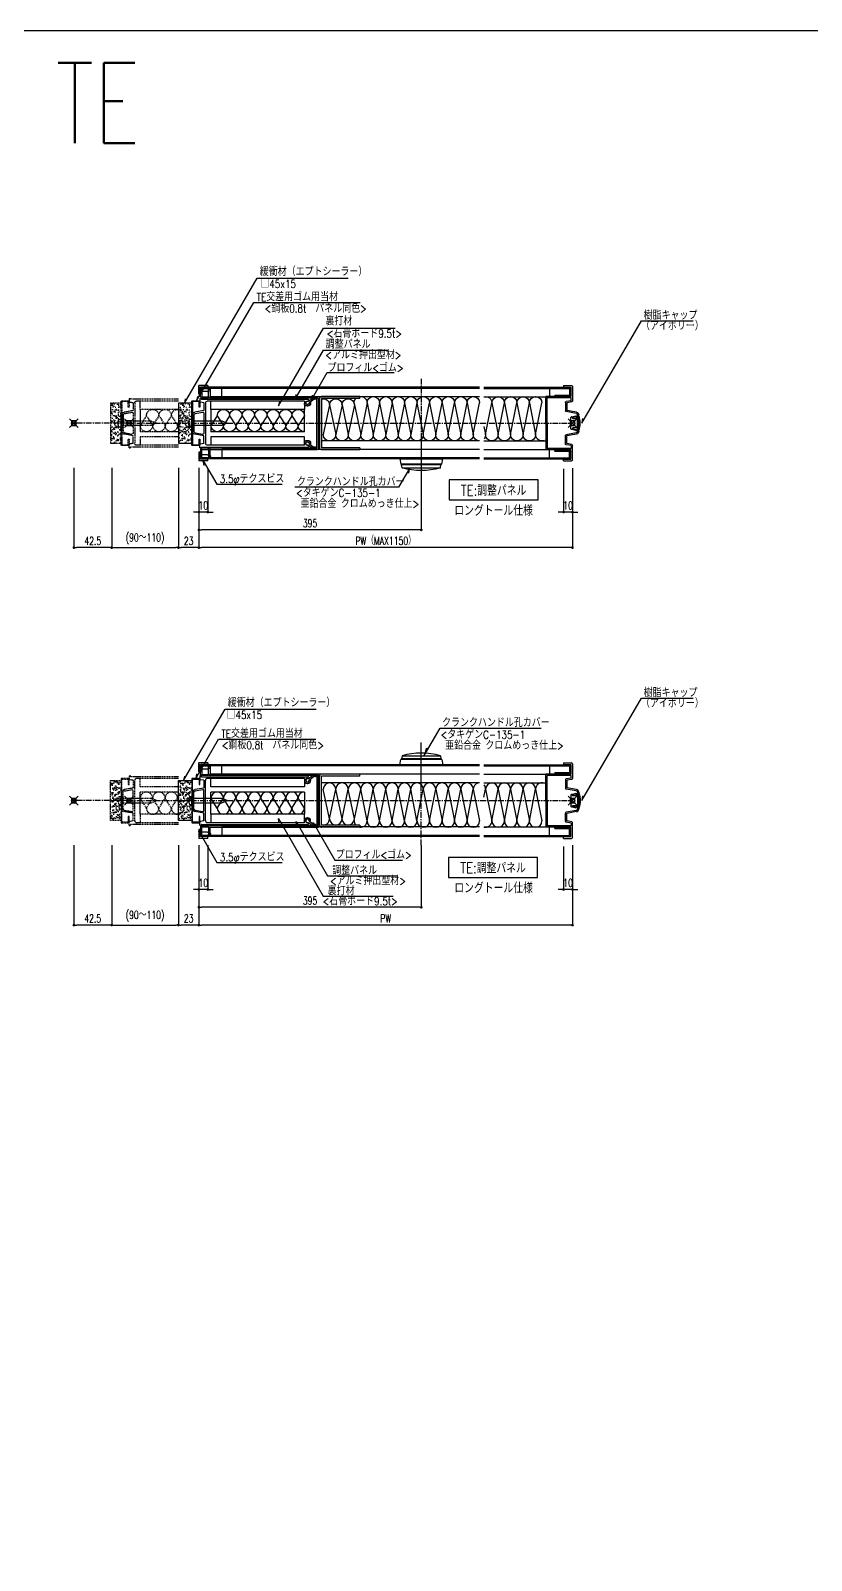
# Model space of a CAD drawing. Extents: x -275225 to 47266, y -41063 to 95295.
# Drawn here: x -219927 to -219049, y -19298 to -17577 of the extents above; entities that cross this region are included whole.
import ezdxf
from ezdxf.enums import TextEntityAlignment as Align

# ---------------------------------------------------------------- set-up
doc = ezdxf.new("R2010")
doc.units = 0
doc.header["$LTSCALE"] = 0.2
doc.header["$PDMODE"] = 99
doc.header["$PDSIZE"] = 5
doc.linetypes.add('CENTER', pattern=[50.8, 31.75, -6.35, 6.35, -6.35])
doc.linetypes.add('HIDDEN', pattern=[9.525, 6.35, -3.175])
for name, color, linetype in [('_P18_製品', 4, 'Continuous'), ('_P18_製品寸法', 9, 'Continuous'), ('_図面枠', 7, 'Continuous'), ('_基準', 1, 'CENTER'), ('_文字', 3, 'Continuous'), ('_製品寸法', 9, 'Continuous'), ('樹脂', 6, 'Continuous')]:
    doc.layers.add(name, color=color, linetype=linetype)
doc.layers.add('_ポイント', color=1, linetype='Continuous', plot=False)
doc.styles.add('OKAMURA', font='SIMPLEX.shx', dxfattribs={"width": 0.7, "bigfont": 'BIGFONT.shx'})
doc.dimstyles.new('OKAMURA-003', dxfattribs={"dimscale": 3, "dimtxt": 3, "dimasz": 1, "dimexe": 0, "dimexo": 3, "dimgap": 1, "dimtad": 1, "dimdec": 3, "dimdsep": 46, "dimtxsty": 'OKAMURA', "dimblk1": 'DOT', "dimblk2": 'DOT', "dimsah": 1, "dimcen": 0, "dimclrd": 9, "dimclre": 9, "dimclrt": 3, "dimadec": 0, "dimazin": 0, "dimtfac": 1, "dimtdec": 3, "dimtix": 1, "dimtmove": 2, "dimatfit": 3, "dimldrblk": 'NONE', "dimfxl": 0, "dimtolj": 1, "dimarcsym": 0})

# ---------------------------------------------------------------- blocks, each defined once
blk = doc.blocks.new('_DOT')
at = {"color": 0, "linetype": 'ByBlock'}
blk.add_line((-0.5, 0), (-1, 0), dxfattribs=at)
at = {"color": 0, "linetype": 'ByBlock', "const_width": 0.5}
blk.add_lwpolyline([(-0.25, 0, 1), (0.25, 0, 1)], format="xyb", close=True, dxfattribs=at)
blk = doc.blocks.new('*D1205')
at = {"layer": '_製品寸法', "color": 9, "lineweight": -2, "transparency": 16777216}
for p, q in [((-10, -51.5), (-10, -100)), ((0, -50.5), (0, -100)), ((-13, -100), (-16, -100)), ((0, -100), (-10, -100)), ((3, -100), (6, -100))]:
    blk.add_line(p, q, dxfattribs=at)
at = {"layer": 'Defpoints', "color": 0, "transparency": 16777216}
for p in [(-10, -42.5), (0, -41.5), (-10, -100)]:
    blk.add_point(p, dxfattribs=at)
at = {"layer": '_製品寸法', "color": 9, "lineweight": -2, "transparency": 16777216, "xscale": 3, "yscale": 3, "zscale": 3}
blk.add_blockref('_DOT', (-10, -100), dxfattribs=at)
at = {"layer": '_製品寸法', "color": 9, "lineweight": -2, "transparency": 16777216, "xscale": 3, "yscale": 3, "zscale": 3, "rotation": 180}
blk.add_blockref('_DOT', (0, -100), dxfattribs=at)
at = {"layer": '_製品寸法', "color": 3, "transparency": 16777216, "insert": (-5, -92.5), "char_height": 9, "attachment_point": 5, "style": 'OKAMURA'}
blk.add_mtext('\\A1;10', dxfattribs=at)
blk = doc.blocks.new('_None')
blk = doc.blocks.new('*D1206')
at = {"layer": '_製品寸法', "color": 9, "lineweight": -2, "transparency": 16777216}
for p, q in [((-420, -51.5), (-420, -140)), ((0, -51.5), (0, -140)), ((-3, -140), (-417, -140))]:
    blk.add_line(p, q, dxfattribs=at)
at = {"layer": 'Defpoints', "color": 0, "transparency": 16777216}
for p in [(-420, -42.5), (0, -42.5), (-420, -140)]:
    blk.add_point(p, dxfattribs=at)
at = {"layer": '_製品寸法', "color": 9, "lineweight": -2, "transparency": 16777216, "xscale": 3, "yscale": 3, "zscale": 3, "rotation": 180}
blk.add_blockref('_DOT', (-420, -140), dxfattribs=at)
at = {"layer": '_製品寸法', "color": 9, "lineweight": -2, "transparency": 16777216, "xscale": 3, "yscale": 3, "zscale": 3}
blk.add_blockref('_DOT', (0, -140), dxfattribs=at)
at = {"layer": '_製品寸法', "color": 3, "transparency": 16777216, "insert": (-210, -132.5), "char_height": 9, "attachment_point": 5, "style": 'OKAMURA'}
blk.add_mtext('\\A1;PW（MAX1150）', dxfattribs=at)
blk = doc.blocks.new('*D1207')
at = {"layer": '_製品寸法', "color": 9, "lineweight": -2, "transparency": 16777216}
for p, q in [((-420, -51.5), (-420, -100)), ((-410, -51.5), (-410, -100)), ((-423, -100), (-426, -100)), ((-410, -100), (-420, -100)), ((-407, -100), (-404, -100))]:
    blk.add_line(p, q, dxfattribs=at)
at = {"layer": 'Defpoints', "color": 0, "transparency": 16777216}
for p in [(-420, -42.5), (-410, -42.5), (-420, -100)]:
    blk.add_point(p, dxfattribs=at)
at = {"layer": '_製品寸法', "color": 9, "lineweight": -2, "transparency": 16777216, "xscale": 3, "yscale": 3, "zscale": 3}
blk.add_blockref('_DOT', (-420, -100), dxfattribs=at)
at = {"layer": '_製品寸法', "color": 9, "lineweight": -2, "transparency": 16777216, "xscale": 3, "yscale": 3, "zscale": 3, "rotation": 180}
blk.add_blockref('_DOT', (-410, -100), dxfattribs=at)
at = {"layer": '_製品寸法', "color": 3, "transparency": 16777216, "insert": (-415, -92.5), "char_height": 9, "attachment_point": 5, "style": 'OKAMURA'}
blk.add_mtext('\\A1;10', dxfattribs=at)
blk = doc.blocks.new('*D1208')
at = {"layer": '_製品寸法', "color": 9, "lineweight": -2, "transparency": 16777216}
for p, q in [((-420, -51.5), (-420, -120)), ((-170, -51.5), (-170, -120)), ((-173, -120), (-417, -120))]:
    blk.add_line(p, q, dxfattribs=at)
at = {"layer": 'Defpoints', "color": 0, "transparency": 16777216}
for p in [(-420, -42.5), (-170, -42.5), (-420, -120)]:
    blk.add_point(p, dxfattribs=at)
at = {"layer": '_製品寸法', "color": 9, "lineweight": -2, "transparency": 16777216, "xscale": 3, "yscale": 3, "zscale": 3, "rotation": 180}
blk.add_blockref('_DOT', (-420, -120), dxfattribs=at)
at = {"layer": '_製品寸法', "color": 9, "lineweight": -2, "transparency": 16777216, "xscale": 3, "yscale": 3, "zscale": 3}
blk.add_blockref('_DOT', (-170, -120), dxfattribs=at)
at = {"layer": '_製品寸法', "color": 3, "transparency": 16777216, "insert": (-295, -112.5), "char_height": 9, "attachment_point": 5, "style": 'OKAMURA'}
blk.add_mtext('\\A1;395', dxfattribs=at)
blk = doc.blocks.new('*D1209')
at = {"layer": '_製品寸法', "color": 9, "lineweight": -2, "transparency": 16777216}
for p, q in [((-518, -50.3), (-518, -140)), ((-443, -50.3), (-443, -140)), ((-515, -140), (-446, -140))]:
    blk.add_line(p, q, dxfattribs=at)
at = {"layer": 'Defpoints', "color": 0, "transparency": 16777216}
for p in [(-518, -41.3), (-443, -41.3), (-443, -140)]:
    blk.add_point(p, dxfattribs=at)
at = {"layer": '_製品寸法', "color": 9, "lineweight": -2, "transparency": 16777216, "xscale": 3, "yscale": 3, "zscale": 3, "rotation": 180}
blk.add_blockref('_DOT', (-518, -140), dxfattribs=at)
at = {"layer": '_製品寸法', "color": 9, "lineweight": -2, "transparency": 16777216, "xscale": 3, "yscale": 3, "zscale": 3}
blk.add_blockref('_DOT', (-443, -140), dxfattribs=at)
at = {"layer": '_製品寸法', "color": 3, "transparency": 16777216, "insert": (-480.5, -130.1), "char_height": 9, "attachment_point": 5, "style": 'OKAMURA'}
blk.add_mtext('\\A1;(90～110)', dxfattribs=at)
blk = doc.blocks.new('*D1210')
at = {"layer": '_製品寸法', "color": 9, "lineweight": -2, "transparency": 16777216}
for p, q in [((-443, -50.3), (-443, -140)), ((-420, -50.3), (-420, -140)), ((-423, -140), (-440, -140))]:
    blk.add_line(p, q, dxfattribs=at)
at = {"layer": 'Defpoints', "color": 0, "transparency": 16777216}
for p in [(-443, -41.3), (-420, -41.3), (-443, -140)]:
    blk.add_point(p, dxfattribs=at)
at = {"layer": '_製品寸法', "color": 9, "lineweight": -2, "transparency": 16777216, "xscale": 3, "yscale": 3, "zscale": 3, "rotation": 180}
blk.add_blockref('_DOT', (-443, -140), dxfattribs=at)
at = {"layer": '_製品寸法', "color": 9, "lineweight": -2, "transparency": 16777216, "xscale": 3, "yscale": 3, "zscale": 3}
blk.add_blockref('_DOT', (-420, -140), dxfattribs=at)
at = {"layer": '_製品寸法', "color": 3, "transparency": 16777216, "insert": (-431.5, -132.5), "char_height": 9, "attachment_point": 5, "style": 'OKAMURA'}
blk.add_mtext('\\A1;23', dxfattribs=at)
blk = doc.blocks.new('*D1211')
at = {"layer": '_製品寸法', "color": 9, "lineweight": -2, "transparency": 16777216}
for p, q in [((-560.5, -50.3), (-560.5, -140)), ((-518, -50.3), (-518, -140)), ((-521, -140), (-557.5, -140))]:
    blk.add_line(p, q, dxfattribs=at)
at = {"layer": 'Defpoints', "color": 0, "transparency": 16777216}
for p in [(-560.5, -41.3), (-518, -41.3), (-560.5, -140)]:
    blk.add_point(p, dxfattribs=at)
at = {"layer": '_製品寸法', "color": 9, "lineweight": -2, "transparency": 16777216, "xscale": 3, "yscale": 3, "zscale": 3, "rotation": 180}
blk.add_blockref('_DOT', (-560.5, -140), dxfattribs=at)
at = {"layer": '_製品寸法', "color": 9, "lineweight": -2, "transparency": 16777216, "xscale": 3, "yscale": 3, "zscale": 3}
blk.add_blockref('_DOT', (-518, -140), dxfattribs=at)
at = {"layer": '_製品寸法', "color": 3, "transparency": 16777216, "insert": (-539.2, -132.5), "char_height": 9, "attachment_point": 5, "style": 'OKAMURA'}
blk.add_mtext('\\A1;42.5', dxfattribs=at)
blk = doc.blocks.new('樹脂')
at = {"layer": '_P18_製品', "color": 0, "linetype": 'ByBlock'}
for p, q in [((-8.7, -6.5), (-8.7, 6.5)), ((-8.2, 7), (-7, 7)), ((-7, 7), (-3.2, 8.1)), ((-7, 6.3), (-3.2, 7.4)), ((-7, 6.3), (-7, 7)), ((-7, 5.9), (-7, 6.3)), ((-6.5, 5.4), (0, 5.4)), ((-3.2, 8.1), (-3.2, 7.6)), ((-3.2, 7.6), (-2.4, 7.6)), ((-3.2, 7.6), (-3.2, 6.9)), ((-3.2, 6.9), (-2.4, 6.9)), ((-2.4, 7.6), (-2.4, 7.1)), ((-2.4, 7.1), (-0.5, 7.1)), ((-2.4, 6.4), (-2.4, 7.1)), ((-2.4, 6.4), (-0.5, 6.4)), ((-0.5, 7.1), (-0.5, 5.4)), ((0, -8.3), (0, 8.3)), ((-7, -7), (-8.2, -7)), ((-7, -5.9), (-7, -6.3)), ((-7, -6.3), (-7, -7)), ((-3.2, -7.4), (-7, -6.3)), ((-3.2, -8.1), (-7, -7)), ((0, -5.4), (-6.5, -5.4)), ((-3.2, -7.4), (-1.6, -7.4)), ((-3.2, -8.1), (-1.6, -8.1)), ((-1.6, -7.6), (-1.6, -6.9)), ((-1.6, -6.9), (-0.8, -6.9)), ((-1.6, -7.6), (-0.8, -7.6)), ((-1.6, -8.1), (-1.6, -7.6)), ((-0.8, -7.1), (-0.8, -6.4)), ((-0.8, -6.4), (-0.5, -6.4)), ((-0.8, -7.1), (-0.5, -7.1)), ((-0.8, -7.6), (-0.8, -7.1)), ((-0.5, -7.1), (-0.5, -5.4))]:
    blk.add_line(p, q, dxfattribs=at)
for centre, radius, start, end in [((-8.2, 6.5), 0.5, 90, 180), ((-6.5, 5.9), 0.5, 180, 270), ((-21, 0), 22.6, 338.3053, 21.6947), ((-8.2, -6.5), 0.5, 180, 270), ((-6.5, -5.9), 0.5, 90, 180)]:
    blk.add_arc(centre, radius, start, end, dxfattribs=at)
blk = doc.blocks.new('A$C5D42728D')
at = {"color": 0, "linetype": 'ByBlock', "lineweight": -2}
blk.add_lwpolyline([(4.4, 1.5, 0.31293), (3.2, 2.9, 0.136041), (-3.2, 2.9, 0.312931), (-4.4, 1.5), (-4.5, 0), (4.5, 0)], format="xyb", close=True, dxfattribs=at)
blk.add_lwpolyline([(2.5, -34), (2.5, 0), (-2.5, 0), (-2.5, -34), (0, -40)], close=True, dxfattribs=at)
blk = doc.blocks.new('feaeq')
at = {"layer": '_P18_製品'}
h = blk.add_hatch(dxfattribs=at)
h.set_pattern_fill('AR-SAND', color=6, scale=0.1, angle=180, style=0)
h.set_pattern_definition([(217.5, (5478.7106, -2657.5792), (0.160003, -4.8941324), [0, -3.8608, 0, -4.318, 0, -4.1275]), (187.5, (5478.7106, -2657.579), (-4.495233, -7.168251), [0, -2.0828, 0, -3.4798, 0, -1.3335]), (147.5, (5481.835, -2657.579), (-7.9099237, -0.014372), [0, -1.27, 0, -4.572, 0, -5.969]), (137.5, (5481.835, -2657.579), (-7.6355645, -2.229293), [0, -0.635, 0, -2.9972, 0, -3.429])])
h.paths.add_polyline_path([(428, 22.5), (443, 22.5), (443, -22.5), (428, -22.5)])
at = {"layer": '_P18_製品', "linetype": 'HIDDEN'}
h = blk.add_hatch(dxfattribs=at)
h.set_pattern_fill('AR-SAND', color=6, scale=0.1, angle=180, style=0)
h.set_pattern_definition([(217.5, (5558.2106, -2657.5792), (0.160003, -4.8941324), [0, -3.8608, 0, -4.318, 0, -4.1275]), (187.5, (5558.2106, -2657.579), (-4.495233, -7.168251), [0, -2.0828, 0, -3.4798, 0, -1.3335]), (147.5, (5561.335, -2657.579), (-7.9099237, -0.014372), [0, -1.27, 0, -4.572, 0, -5.969]), (137.5, (5561.335, -2657.579), (-7.6355645, -2.229293), [0, -0.635, 0, -2.9972, 0, -3.429])])
h.paths.add_polyline_path([(507.5, 22.5), (519.2, 22.5), (519.2, -22.5), (507.5, -22.5)])
at = {"layer": '_P18_製品'}
for p, q in [((0, 41.5), (0, 24.8)), ((10, 42.5), (1, 42.5)), ((10, 40.5), (2, 40.5)), ((2, 40.5), (2, 29.9)), ((99.5, 40.3), (3.2, 40.3)), ((99.5, 39.1), (3.2, 39.1)), ((3.2, 39.1), (3.2, 31.5)), ((10, 42.5), (10, 40.5)), ((26, 39.1), (26, 30)), ((104.5, 40.3), (416.8, 40.3)), ((104.5, 39.1), (416.8, 39.1)), ((394, 29.6), (394, 39.1)), ((407.4, 38.8), (409, 38.8)), ((407.4, 38.8), (407.4, 29.9)), ((409, 29.9), (409, 38.8)), ((410, 42.5), (420, 42.5)), ((410, 42.5), (410, 40.5)), ((410, 40.5), (418, 40.5)), ((416.8, 39.1), (416.8, 29.5)), ((418, 39.3), (420, 41.3)), ((418, 40.5), (418, 32.5)), ((418, 29.5), (418, 39.1)), ((418, 35.3), (420, 33.3)), ((420, 32.5), (420, 42.5)), ((0.8, 23.9), (6.5, 22.9)), ((1.5, 28.4), (28.3, 28.4)), ((1.5, 25.3), (1.5, 28.4)), ((1.5, 25.3), (7.2, 24.3)), ((2, 29.9), (29.8, 29.9)), ((20, 31.5), (3.2, 31.5)), ((20, 30.3), (3.2, 30.3)), ((6.5, 22.9), (6.5, 14.4)), ((8, 23.3), (8, 14)), ((20, 31.5), (20, 30.3)), ((99.5, 29.6), (21.5, 29.6)), ((28.6, 0), (28.6, 28.1)), ((30.1, 0.3), (30.1, 29.6)), ((104.5, 29.6), (394, 29.6)), ((239.1, 27.6), (239.1, 29.9)), ((239.1, 29.9), (282, 29.9)), ((239.1, 27.6), (282, 27.6)), ((282, 27.6), (282, -27.6)), ((284.3, 27.6), (284.3, -28.3)), ((407.4, 29.9), (285.9, 29.9)), ((285.9, 28.3), (285.9, -28.3)), ((285.9, 28.3), (407.4, 28.3)), ((287.5, -28.3), (287.5, 28.3)), ((288.9, 28.2), (290.6, 28.2)), ((288.9, 27), (290.1, 27)), ((295.7, 23.2), (291.4, 26.6)), ((296.8, 24.9), (292.5, 27.7)), ((294.4, 22.7), (294.4, 22.4)), ((417.2, 26.9), (297.4, 26.9)), ((298.4, 24.9), (297.4, 24.9)), ((297.4, 20.9), (298.4, 20.9)), ((298.4, 19.4), (297.4, 19.4)), ((299.9, 23.4), (299.9, 22.4)), ((301.4, 24.9), (406.4, 24.9)), ((301.4, 24.9), (410.5, 24.9)), ((301.4, 24.9), (301.4, 15.4)), ((301.4, 24.9), (301.4, 22.4)), ((406.4, 15.4), (406.4, 24.9)), ((416.8, 29.5), (409, 29.5)), ((409, 29.5), (409, 28.3)), ((409, 28.3), (416.8, 28.3)), ((412.5, 22.9), (412.5, -22.9)), ((414.5, 22.8), (418.2, 23.5)), ((414.5, 22.8), (414.5, 14.2)), ((417.5, 27.6), (417.5, 27.2)), ((418.7, 27.9), (417.8, 27.9)), ((418, 32.5), (420, 32.5)), ((419, 27.6), (419, 24.5)), ((-7, 0.3), (-7, 9.5)), ((-7, 0.3), (-6.7, 0)), ((-6.7, 0), (-7, -0.3)), ((-5.5, -9.5), (-5.5, 9.5)), ((-4.5, 12.4), (6.5, 14.4)), ((-4.3, 11), (7.2, 13)), ((28.6, 0), (28.6, -28.1)), ((301.4, 15.4), (406.4, 15.4)), ((414.5, 14.1), (424.5, 12.3)), ((414.5, 11.3), (414.5, -11.3)), ((424.3, 10.8), (415.7, 12.3)), ((425.5, 9.3), (425.5, -9.3)), ((427, 9.3), (427, -9.3)), ((-7, -9.5), (-7, -0.3)), ((-4.5, -12.4), (6.5, -14.4)), ((-4.3, -11), (7.2, -13)), ((6.5, -22.9), (6.5, -14.4)), ((8, -23.3), (8, -14)), ((30.1, -0.3), (30.1, -29.6)), ((301.4, -24.9), (301.4, -15.4)), ((301.4, -15.4), (406.4, -15.4)), ((406.4, -15.4), (406.4, -24.9)), ((414.5, -14.1), (424.5, -12.3)), ((414.5, -22.8), (414.5, -14.2)), ((424.3, -10.8), (415.7, -12.3)), ((0, -41.5), (0, -24.8)), ((0.8, -23.9), (6.5, -22.9)), ((1.5, -25.3), (7.2, -24.3)), ((1.5, -25.3), (1.5, -28.4)), ((1.5, -28.4), (28.3, -28.4)), ((2, -29.9), (29.8, -29.9)), ((2, -40.5), (2, -29.9)), ((20, -30.3), (3.2, -30.3)), ((3.2, -39.1), (3.2, -31.5)), ((20, -31.5), (3.2, -31.5)), ((20, -31.5), (20, -30.3)), ((99.5, -29.6), (21.5, -29.6)), ((26, -39.1), (26, -30)), ((99.5, -19.9), (30.1, -19.9)), ((104.5, -19.9), (282, -19.9)), ((104.5, -29.6), (394, -29.6)), ((239.1, -27.6), (282, -27.6)), ((239.1, -27.6), (239.1, -29.9)), ((239.1, -29.9), (282, -29.9)), ((285.9, -28.3), (284.3, -28.3)), ((287.5, -28.3), (407.4, -28.3)), ((287.5, -29.9), (407.4, -29.9)), ((288.9, -27), (290.1, -27)), ((288.9, -28.2), (290.6, -28.2)), ((295.7, -23.2), (291.4, -26.6)), ((296.8, -24.9), (292.5, -27.7)), ((294.4, -22.7), (294.4, -22.4)), ((298.4, -19.4), (297.4, -19.4)), ((297.4, -20.9), (298.4, -20.9)), ((298.4, -24.9), (297.4, -24.9)), ((417.2, -26.9), (297.4, -26.9)), ((299.9, -23.4), (299.9, -22.4)), ((301.4, -24.9), (301.4, -22.4)), ((301.4, -24.9), (406.4, -24.9)), ((301.4, -24.9), (410.5, -24.9)), ((394, -29.6), (394, -39.1)), ((407.4, -38.8), (407.4, -29.9)), ((409, -28.3), (416.8, -28.3)), ((409, -29.5), (409, -28.3)), ((416.8, -29.5), (409, -29.5)), ((409, -29.9), (409, -38.8)), ((414.5, -22.8), (418.2, -23.5)), ((416.8, -39.1), (416.8, -29.5)), ((417.5, -27.6), (417.5, -27.2)), ((418.7, -27.9), (417.8, -27.9)), ((418, -29.5), (418, -39.1)), ((418, -32.5), (420, -32.5)), ((418, -40.5), (418, -32.5)), ((418, -35.3), (420, -33.3)), ((419, -27.6), (419, -24.5)), ((420, -32.5), (420, -42.5)), ((10, -42.5), (1, -42.5)), ((10, -40.5), (2, -40.5)), ((99.5, -39.1), (3.2, -39.1)), ((99.5, -40.3), (3.2, -40.3)), ((10, -42.5), (10, -40.5)), ((104.5, -39.1), (416.8, -39.1)), ((104.5, -40.3), (416.8, -40.3)), ((194.1, -40.3), (145.9, -40.3)), ((146.9, -46.3), (145.9, -40.3)), ((146.9, -46.3), (193.1, -46.3)), ((147.9, -46.3), (147.9, -46.8)), ((147.9, -46.8), (192.1, -46.8)), ((148.5, -50.3), (147.9, -46.8)), ((191.5, -50.3), (148.5, -50.3)), ((191.5, -50.3), (192.1, -46.8)), ((192.1, -46.3), (192.1, -46.8)), ((194.1, -40.3), (193.1, -46.3)), ((407.4, -38.8), (409, -38.8)), ((410, -40.5), (418, -40.5)), ((410, -42.5), (410, -40.5)), ((410, -42.5), (420, -42.5)), ((418, -39.3), (420, -41.3))]:
    blk.add_line(p, q, dxfattribs=at)
at = {"layer": '_P18_製品', "color": 6}
for p, q in [((406.7, 37.3), (410.3, 39)), ((410.3, 35.5), (406.7, 37.3)), ((418, 39), (410.3, 39)), ((410.3, 35.5), (418, 35.5)), ((419.7, 40.6), (418, 39)), ((419.7, 34), (418, 35.5)), ((419.7, 40.6), (419.7, 34)), ((41.5, -12.9), (34.4, 22.9)), ((48.5, 22.9), (41.5, -12.9)), ((55.5, -12.9), (48.5, 22.9)), ((62.6, 22.9), (55.5, -12.9)), ((69.6, -12.9), (62.6, 22.9)), ((76.6, 22.9), (69.6, -12.9)), ((83.6, -12.9), (76.6, 22.9)), ((90.7, 22.9), (83.6, -12.9)), ((97.7, -12.9), (90.7, 22.9)), ((111.5, -12.9), (104.5, 22.9)), ((118.5, 22.9), (111.5, -12.9)), ((125.6, -12.9), (118.5, 22.9)), ((132.6, 22.9), (125.6, -12.9)), ((139.6, -12.9), (132.6, 22.9)), ((146.6, 22.9), (139.6, -12.9)), ((153.7, -12.9), (146.6, 22.9)), ((160.7, 22.9), (153.7, -12.9)), ((167.7, -12.9), (160.7, 22.9)), ((174.8, 22.9), (167.7, -12.9)), ((174.8, 22.9), (181.8, -12.9)), ((188.8, 22.9), (181.8, -12.9)), ((188.8, 22.9), (195.8, -12.9)), ((202.9, 22.9), (195.8, -12.9)), ((202.9, 22.9), (209.9, -12.9)), ((216.9, 22.9), (209.9, -12.9)), ((216.9, 22.9), (223.9, -12.9)), ((231, 22.9), (223.9, -12.9)), ((231, 22.9), (238, -12.9)), ((245, 20.5), (238, -12.9)), ((245, 20.6), (252.1, -12.9)), ((259.1, 20.5), (252.1, -12.9)), ((259.1, 20.5), (266.1, -12.9)), ((273.1, 20.5), (266.1, -12.9)), ((273.1, 20.5), (280.2, -12.9)), ((301.4, -9.6), (301.4, 15.4)), ((301.4, 8.4), (308.4, -2.6)), ((315.4, 8.4), (308.4, -2.6)), ((315.4, 8.4), (322.4, -2.6)), ((329.4, 8.4), (322.4, -2.6)), ((329.4, 8.4), (336.4, -2.6)), ((343.4, 8.4), (336.4, -2.6)), ((343.4, 8.4), (350.4, -2.6)), ((357.4, 8.4), (350.4, -2.6)), ((357.4, 8.4), (364.4, -2.6)), ((371.4, 8.4), (364.4, -2.6)), ((371.4, 8.4), (378.4, -2.6)), ((385.4, 8.4), (378.4, -2.6)), ((385.4, 8.4), (392.4, -2.6)), ((399.4, 8.4), (392.4, -2.6)), ((399.4, 8.4), (406.4, -2.6)), ((406.4, 15.4), (406.4, -9.6)), ((485.9, 15.4), (485.9, -9.6)), ((99.5, -3.9), (97.7, -12.9)), ((301.4, -9.6), (406.4, -9.6)), ((419.7, -34), (418, -35.5)), ((419.7, -40.6), (419.7, -34)), ((410.3, -35.5), (406.7, -37.3)), ((406.7, -37.3), (410.3, -39)), ((410.3, -35.5), (418, -35.5)), ((418, -39), (410.3, -39)), ((419.7, -40.6), (418, -39))]:
    blk.add_line(p, q, dxfattribs=at)
at = {"layer": '_P18_製品', "color": 6, "linetype": 'HIDDEN'}
for p, q in [((443, 26.9), (496.7, 26.9)), ((443, 24.9), (490, 24.9)), ((485.9, 15.4), (485.9, 24.9)), ((492, 22.9), (492, -22.9)), ((494, 22.8), (497.7, 23.5)), ((494, 22.8), (494, 14.2)), ((497, 27.6), (497, 27.2)), ((498.2, 27.9), (497.3, 27.9)), ((498.5, 27.6), (498.5, 24.5)), ((436.9, 8.4), (429.9, -2.6)), ((436.9, 8.4), (443.9, -2.6)), ((443, 15.4), (485.9, 15.4)), ((450.9, 8.4), (443.9, -2.6)), ((450.9, 8.4), (457.9, -2.6)), ((464.9, 8.4), (457.9, -2.6)), ((464.9, 8.4), (471.9, -2.6)), ((478.9, 8.4), (471.9, -2.6)), ((478.9, 8.4), (485.9, -2.6)), ((494, 14.1), (504.1, 12.3)), ((494, 11.3), (494, -11.3)), ((503.8, 10.8), (495.2, 12.3)), ((505, 9.3), (505, -9.3)), ((506.6, 9.3), (506.6, -9.3)), ((506.6, -8.3), (506.6, 8.4)), ((443, -9.6), (485.9, -9.6)), ((443, -15.4), (485.9, -15.4)), ((485.9, -15.4), (485.9, -24.9)), ((494, -14.1), (504.1, -12.3)), ((494, -22.8), (494, -14.2)), ((503.8, -10.8), (495.2, -12.3)), ((443, -24.9), (490, -24.9)), ((443, -26.9), (496.7, -26.9)), ((494, -22.8), (497.7, -23.5)), ((497, -27.6), (497, -27.2)), ((498.2, -27.9), (497.3, -27.9)), ((498.5, -27.6), (498.5, -24.5))]:
    blk.add_line(p, q, dxfattribs=at)
at = {"layer": '_P18_製品', "linetype": 'ByBlock'}
blk.add_lwpolyline([(419.8, -25), (427.2, -25, 0.414214), (428, -24.2), (428, 24.2, 0.414214), (427.2, 25), (419.8, 25, 0.414214), (419, 24.2), (419, 18), (419.8, 18), (419.8, 24.2), (427.2, 24.2), (427.2, -24.2), (419.8, -24.2), (419.8, -18), (419, -18), (419, -24.2, 0.414214)], format="xyb", close=True, dxfattribs=at)
at = {"layer": '_P18_製品', "color": 6}
blk.add_lwpolyline([(428, 22.5), (443, 22.5), (443, -22.5), (428, -22.5)], close=True, dxfattribs=at)
at = {"layer": '_P18_製品', "color": 6, "linetype": 'HIDDEN'}
blk.add_lwpolyline([(499.3, -25), (506.7, -25, 0.414214), (507.5, -24.2), (507.5, 24.2, 0.414214), (506.7, 25), (499.3, 25, 0.414214), (498.5, 24.2), (498.5, 18), (499.3, 18), (499.3, 24.2), (506.7, 24.2), (506.7, -24.2), (499.3, -24.2), (499.3, -18), (498.5, -18), (498.5, -24.2, 0.414214)], format="xyb", close=True, dxfattribs=at)
blk.add_lwpolyline([(507.5, 22.5), (519.2, 22.5), (519.2, -22.5), (507.5, -22.5)], close=True, dxfattribs=at)
at = {"layer": '_P18_製品'}
for centre, radius, start, end in [((1, 41.5), 1, 90, 180), ((3.6, 38.7), 1.65, 104.1258, 165.8742), ((416.4, 38.7), 1.66, 14.0776, 75.9224), ((1, 24.8), 1, 180, 260), ((3.6, 31.9), 1.65, 194.1258, 255.8742), ((7, 23.3), 1, 0, 80), ((28.3, 28.1), 0.301, 0, 90), ((29.8, 29.6), 0.301, 0, 90), ((282, 27.6), 2.31, 0, 90), ((285.9, 28.3), 1.61, 90, 180), ((288.9, 27.6), 0.603, 90, 270), ((290.1, 24.9), 2.11, 52.3318, 90), ((290.6, 24.7), 3.51, 57.6673, 90), ((295.1, 22.7), 0.754, 0, 180), ((297.4, 22.4), 3.01, 180, 270), ((295.4, 22.8), 0.502, 1.6294, 53.1913), ((297.9, 22.9), 2.01, 181.6298, 108.3712), ((297.4, 22.4), 1.51, 180, 270), ((297.4, 25.9), 1, 90, 270), ((297.1, 25.3), 0.502, 236.81, 288.3703), ((298.4, 23.4), 1.51, 0, 90), ((298.4, 22.4), 1.51, 270, 0), ((298.4, 22.4), 3.01, 270, 0), ((407.4, 29.9), 1.61, 270, 0), ((410.5, 22.9), 2.01, 0, 90), ((416.4, 29.9), 1.66, 284.0777, 345.9223), ((417.2, 27.2), 0.301, 270, 0), ((417.8, 27.6), 0.301, 90, 180), ((418, 24.5), 1, 280.0015, 0), ((418.7, 27.6), 0.301, 0, 90), ((-4, 9.5), 3, 100, 180), ((-4, 9.5), 1.5, 100, 180), ((7, 14), 1, 280, 0), ((415.5, 11.3), 1, 79.9985, 180), ((424, 9.3), 1.51, 0, 80.0003), ((424, 9.3), 3.01, 0, 79.9997), ((-4, -9.5), 3, 180, 260), ((-4, -9.5), 1.5, 180, 260), ((7, -14), 1, 0, 80), ((415.5, -11.3), 1, 180, 280.0032), ((424, -9.3), 1.51, 279.9997, 0), ((424, -9.3), 3.01, 280.0003, 0), ((1, -24.8), 1, 100, 180), ((3.6, -31.9), 1.65, 104.1258, 165.8742), ((7, -23.3), 1, 280, 0), ((28.3, -28.1), 0.301, 270, 0), ((29.8, -29.6), 0.301, 270, 0), ((282, -27.6), 2.31, 270, 0), ((287.5, -28.3), 1.61, 180, 270), ((288.9, -27.6), 0.603, 90, 270), ((290.1, -24.9), 2.11, 270, 307.6682), ((290.6, -24.7), 3.51, 270, 302.3327), ((297.4, -22.4), 3.01, 90, 180), ((295.1, -22.7), 0.754, 180, 0), ((295.4, -22.8), 0.502, 306.806, 358.3705), ((297.9, -22.9), 2.01, 251.6289, 178.3702), ((297.4, -22.4), 1.51, 90, 180), ((297.4, -25.9), 1, 90, 270), ((297.1, -25.3), 0.502, 71.6297, 123.19), ((298.4, -22.4), 3.01, 0, 90), ((298.4, -22.4), 1.51, 0, 90), ((298.4, -23.4), 1.51, 270, 0), ((407.4, -29.9), 1.61, 0, 90), ((410.5, -22.9), 2.01, 270, 0), ((416.4, -29.9), 1.66, 14.0777, 75.9223), ((417.2, -27.2), 0.301, 0, 90), ((417.8, -27.6), 0.301, 180, 270), ((418, -24.5), 1, 0, 80.0038), ((418.7, -27.6), 0.301, 270, 0), ((1, -41.5), 1, 180, 270), ((3.6, -38.7), 1.65, 194.1258, 255.8742), ((170, 24.7), 78.1, 254.0272, 285.973), ((416.4, -38.7), 1.66, 284.0776, 345.9224)]:
    blk.add_arc(centre, radius, start, end, dxfattribs=at)
at = {"layer": '_P18_製品', "color": 6}
for centre, radius, start, end in [((41.5, 22.9), 7.03, 0, 180), ((55.5, 22.9), 7.03, 0, 180), ((69.6, 22.9), 7.03, 0, 180), ((83.6, 22.9), 7.03, 0, 180), ((97.7, 22.9), 7.03, 75.3067, 180), ((111.5, 22.9), 7.03, 0, 180), ((125.6, 22.9), 7.03, 0, 180), ((139.6, 22.9), 7.03, 0, 180), ((153.7, 22.9), 7.03, 0, 180), ((167.7, 22.9), 7.03, 0, 180), ((181.8, 22.9), 7.03, 0, 180), ((195.8, 22.9), 7.03, 0, 180), ((209.9, 22.9), 7.03, 0, 180), ((223.9, 22.9), 7.03, 0, 180), ((238, 22.9), 7.03, 80.3218, 180), ((238.4, 22.9), 7.03, 355.0624, 39.8037), ((252.1, 20.5), 7.03, 0, 180), ((266.1, 20.5), 7.03, 0, 180), ((280.2, 20.5), 7.03, 76.3662, 180), ((308.4, 8.4), 7, 0, 180), ((322.4, 8.4), 7, 0, 180), ((336.4, 8.4), 7, 0, 180), ((350.4, 8.4), 7, 0, 180), ((364.4, 8.4), 7, 0, 180), ((378.4, 8.4), 7, 0, 180), ((392.4, 8.4), 7, 0, 180), ((34.4, -12.9), 7.03, 248.6248, 0), ((48.5, -12.9), 7.03, 180, 0), ((62.6, -12.9), 7.03, 180, 0), ((76.6, -12.9), 7.03, 180, 0), ((90.7, -12.9), 7.03, 180, 0), ((104.7, -12.9), 7.03, 180, 221.7244), ((104.5, -12.9), 7.03, 270, 0), ((118.5, -12.9), 7.03, 180, 0), ((132.6, -12.9), 7.03, 180, 0), ((146.6, -12.9), 7.03, 180, 0), ((160.7, -12.9), 7.03, 180, 0), ((174.8, -12.9), 7.03, 180, 0), ((188.8, -12.9), 7.03, 180, 0), ((202.9, -12.9), 7.03, 180, 0), ((216.9, -12.9), 7.03, 180, 0), ((231, -12.9), 7.03, 180, 0), ((245, -12.9), 7.03, 180, 0), ((259.1, -12.9), 7.03, 180, 0), ((273.1, -12.9), 7.03, 180, 0), ((301.4, -2.6), 7, 270.0017, 0), ((315.4, -2.6), 7, 180, 0), ((329.4, -2.6), 7, 180, 0), ((343.4, -2.6), 7, 180, 0), ((357.4, -2.6), 7, 180, 0), ((371.4, -2.6), 7, 180, 0), ((385.4, -2.6), 7, 180, 0), ((399.4, -2.6), 7, 180, 0)]:
    blk.add_arc(centre, radius, start, end, dxfattribs=at)
at = {"layer": '_P18_製品', "color": 6, "linetype": 'HIDDEN'}
for centre, radius, start, end in [((490, 22.9), 2.01, 0, 90), ((496.7, 27.2), 0.301, 270, 0), ((497.3, 27.6), 0.301, 90, 180), ((497.5, 24.5), 1, 280.0015, 0), ((498.2, 27.6), 0.301, 0, 90), ((443.9, 8.4), 7, 0, 180), ((457.9, 8.4), 7, 0, 180), ((471.9, 8.4), 7, 0, 180), ((495, 11.3), 1, 79.9985, 180), ((503.5, 9.3), 1.5, 0, 80.0006), ((503.6, 9.3), 3, 0, 80.0005), ((436.9, -2.6), 7, 180, 0), ((450.9, -2.6), 7, 180, 0), ((464.9, -2.6), 7, 180, 0), ((478.9, -2.6), 7, 180, 0), ((495, -11.3), 1, 180, 280.0032), ((503.5, -9.3), 1.51, 280.0009, 0), ((503.5, -9.3), 3.01, 280.0009, 0), ((490, -22.9), 2.01, 270, 0), ((496.7, -27.2), 0.301, 0, 90), ((497.3, -27.6), 0.301, 180, 270), ((497.5, -24.5), 1, 0, 80.0038), ((498.2, -27.6), 0.301, 270, 0)]:
    blk.add_arc(centre, radius, start, end, dxfattribs=at)
at = {"layer": '_ポイント'}
for p in [(0, 0), (498.5, 0)]:
    blk.add_point(p, dxfattribs=at)
at = {"layer": '_基準'}
for p, q in [((170, 50), (170, -65.5)), ((500, 0), (0, 0))]:
    blk.add_line(p, q, dxfattribs=at)
at = {"layer": '_P18_製品', "linetype": 'ByBlock', "rotation": 270}
blk.add_blockref('A$C5D42728D', (428, 0), dxfattribs=at)
at = {"layer": '_P18_製品', "color": 6, "linetype": 'HIDDEN', "rotation": 270}
blk.add_blockref('A$C5D42728D', (507.5, 0), dxfattribs=at)
at = {"layer": '樹脂', "xscale": -1}
blk.add_blockref('樹脂', (-7, 0), dxfattribs=at)
blk = doc.blocks.new('*D1235')
at = {"layer": '_製品寸法', "color": 9, "lineweight": -2, "transparency": 16777216}
for p, q in [((-10, -51.5), (-10, -100)), ((0, -51.5), (0, -100)), ((-13, -100), (-16, -100)), ((0, -100), (-10, -100)), ((3, -100), (6, -100))]:
    blk.add_line(p, q, dxfattribs=at)
at = {"layer": 'Defpoints', "color": 0, "transparency": 16777216}
for p in [(-10, -42.5), (0, -42.5), (-10, -100)]:
    blk.add_point(p, dxfattribs=at)
at = {"layer": '_製品寸法', "color": 9, "lineweight": -2, "transparency": 16777216, "xscale": 3, "yscale": 3, "zscale": 3}
blk.add_blockref('_DOT', (-10, -100), dxfattribs=at)
at = {"layer": '_製品寸法', "color": 9, "lineweight": -2, "transparency": 16777216, "xscale": 3, "yscale": 3, "zscale": 3, "rotation": 180}
blk.add_blockref('_DOT', (0, -100), dxfattribs=at)
at = {"layer": '_製品寸法', "color": 3, "transparency": 16777216, "insert": (-5, -92.5), "char_height": 9, "attachment_point": 5, "style": 'OKAMURA'}
blk.add_mtext('\\A1;10', dxfattribs=at)
blk = doc.blocks.new('*D1236')
at = {"layer": '_製品寸法', "color": 9, "lineweight": -2, "transparency": 16777216}
for p, q in [((-420, -50.3), (-420, -140)), ((0, -50.3), (0, -140)), ((-3, -140), (-417, -140))]:
    blk.add_line(p, q, dxfattribs=at)
at = {"layer": 'Defpoints', "color": 0, "transparency": 16777216}
for p in [(-420, -41.3), (0, -41.3), (-420, -140)]:
    blk.add_point(p, dxfattribs=at)
at = {"layer": '_製品寸法', "color": 9, "lineweight": -2, "transparency": 16777216, "xscale": 3, "yscale": 3, "zscale": 3, "rotation": 180}
blk.add_blockref('_DOT', (-420, -140), dxfattribs=at)
at = {"layer": '_製品寸法', "color": 9, "lineweight": -2, "transparency": 16777216, "xscale": 3, "yscale": 3, "zscale": 3}
blk.add_blockref('_DOT', (0, -140), dxfattribs=at)
at = {"layer": '_製品寸法', "color": 3, "transparency": 16777216, "insert": (-210, -132.5), "char_height": 9, "attachment_point": 5, "style": 'OKAMURA'}
blk.add_mtext('\\A1;PW', dxfattribs=at)
blk = doc.blocks.new('*D1237')
at = {"layer": '_製品寸法', "color": 9, "lineweight": -2, "transparency": 16777216}
for p, q in [((-420, -50.3), (-420, -120)), ((-170, -50.3), (-170, -120)), ((-173, -120), (-417, -120))]:
    blk.add_line(p, q, dxfattribs=at)
at = {"layer": 'Defpoints', "color": 0, "transparency": 16777216}
for p in [(-420, -41.3), (-170, -41.3), (-420, -120)]:
    blk.add_point(p, dxfattribs=at)
at = {"layer": '_製品寸法', "color": 9, "lineweight": -2, "transparency": 16777216, "xscale": 3, "yscale": 3, "zscale": 3, "rotation": 180}
blk.add_blockref('_DOT', (-420, -120), dxfattribs=at)
at = {"layer": '_製品寸法', "color": 9, "lineweight": -2, "transparency": 16777216, "xscale": 3, "yscale": 3, "zscale": 3}
blk.add_blockref('_DOT', (-170, -120), dxfattribs=at)
at = {"layer": '_製品寸法', "color": 3, "transparency": 16777216, "insert": (-295, -112.5), "char_height": 9, "attachment_point": 5, "style": 'OKAMURA'}
blk.add_mtext('\\A1;395', dxfattribs=at)
blk = doc.blocks.new('*D1238')
at = {"layer": '_製品寸法', "color": 9, "lineweight": -2, "transparency": 16777216}
for p, q in [((-420, -50.3), (-420, -100)), ((-410, -50.3), (-410, -100)), ((-423, -100), (-426, -100)), ((-410, -100), (-420, -100)), ((-407, -100), (-404, -100))]:
    blk.add_line(p, q, dxfattribs=at)
at = {"layer": 'Defpoints', "color": 0, "transparency": 16777216}
for p in [(-420, -41.3), (-410, -41.3), (-420, -100)]:
    blk.add_point(p, dxfattribs=at)
at = {"layer": '_製品寸法', "color": 9, "lineweight": -2, "transparency": 16777216, "xscale": 3, "yscale": 3, "zscale": 3}
blk.add_blockref('_DOT', (-420, -100), dxfattribs=at)
at = {"layer": '_製品寸法', "color": 9, "lineweight": -2, "transparency": 16777216, "xscale": 3, "yscale": 3, "zscale": 3, "rotation": 180}
blk.add_blockref('_DOT', (-410, -100), dxfattribs=at)
at = {"layer": '_製品寸法', "color": 3, "transparency": 16777216, "insert": (-415, -92.5), "char_height": 9, "attachment_point": 5, "style": 'OKAMURA'}
blk.add_mtext('\\A1;10', dxfattribs=at)
blk = doc.blocks.new('*D1239')
at = {"layer": '_製品寸法', "color": 9, "lineweight": -2, "transparency": 16777216}
for p, q in [((-518, -50.3), (-518, -140)), ((-443, -50.3), (-443, -140)), ((-515, -140), (-446, -140))]:
    blk.add_line(p, q, dxfattribs=at)
at = {"layer": 'Defpoints', "color": 0, "transparency": 16777216}
for p in [(-518, -41.3), (-443, -41.3), (-443, -140)]:
    blk.add_point(p, dxfattribs=at)
at = {"layer": '_製品寸法', "color": 9, "lineweight": -2, "transparency": 16777216, "xscale": 3, "yscale": 3, "zscale": 3, "rotation": 180}
blk.add_blockref('_DOT', (-518, -140), dxfattribs=at)
at = {"layer": '_製品寸法', "color": 9, "lineweight": -2, "transparency": 16777216, "xscale": 3, "yscale": 3, "zscale": 3}
blk.add_blockref('_DOT', (-443, -140), dxfattribs=at)
at = {"layer": '_製品寸法', "color": 3, "transparency": 16777216, "insert": (-480.5, -130.1), "char_height": 9, "attachment_point": 5, "style": 'OKAMURA'}
blk.add_mtext('\\A1;(90～110)', dxfattribs=at)
blk = doc.blocks.new('*D1240')
at = {"layer": '_製品寸法', "color": 9, "lineweight": -2, "transparency": 16777216}
for p, q in [((-443, -50.3), (-443, -140)), ((-420, -50.3), (-420, -140)), ((-423, -140), (-440, -140))]:
    blk.add_line(p, q, dxfattribs=at)
at = {"layer": 'Defpoints', "color": 0, "transparency": 16777216}
for p in [(-443, -41.3), (-420, -41.3), (-443, -140)]:
    blk.add_point(p, dxfattribs=at)
at = {"layer": '_製品寸法', "color": 9, "lineweight": -2, "transparency": 16777216, "xscale": 3, "yscale": 3, "zscale": 3, "rotation": 180}
blk.add_blockref('_DOT', (-443, -140), dxfattribs=at)
at = {"layer": '_製品寸法', "color": 9, "lineweight": -2, "transparency": 16777216, "xscale": 3, "yscale": 3, "zscale": 3}
blk.add_blockref('_DOT', (-420, -140), dxfattribs=at)
at = {"layer": '_製品寸法', "color": 3, "transparency": 16777216, "insert": (-431.5, -132.5), "char_height": 9, "attachment_point": 5, "style": 'OKAMURA'}
blk.add_mtext('\\A1;23', dxfattribs=at)
blk = doc.blocks.new('*D1241')
at = {"layer": '_製品寸法', "color": 9, "lineweight": -2, "transparency": 16777216}
for p, q in [((-560.5, -50.3), (-560.5, -140)), ((-518, -50.3), (-518, -140)), ((-521, -140), (-557.5, -140))]:
    blk.add_line(p, q, dxfattribs=at)
at = {"layer": 'Defpoints', "color": 0, "transparency": 16777216}
for p in [(-560.5, -41.3), (-518, -41.3), (-560.5, -140)]:
    blk.add_point(p, dxfattribs=at)
at = {"layer": '_製品寸法', "color": 9, "lineweight": -2, "transparency": 16777216, "xscale": 3, "yscale": 3, "zscale": 3, "rotation": 180}
blk.add_blockref('_DOT', (-560.5, -140), dxfattribs=at)
at = {"layer": '_製品寸法', "color": 9, "lineweight": -2, "transparency": 16777216, "xscale": 3, "yscale": 3, "zscale": 3}
blk.add_blockref('_DOT', (-518, -140), dxfattribs=at)
at = {"layer": '_製品寸法', "color": 3, "transparency": 16777216, "insert": (-539.3, -132.5), "char_height": 9, "attachment_point": 5, "style": 'OKAMURA'}
blk.add_mtext('\\A1;42.5', dxfattribs=at)
blk = doc.blocks.new('*U1204')
at = {"layer": '_ポイント'}
blk.add_point((-560.4987, 0.0066), dxfattribs=at)
at = {"layer": '_基準'}
for p, q in [((-499.9984, 0), (-563.4172, 0)), ((-169.9992, -15.1835), (-169.9992, -65.4804))]:
    blk.add_line(p, q, dxfattribs=at)
at = {"layer": '_文字', "color": 9}
for points in [[(-435.3674, 27.451), (-436.2913, 22.5), (-354.5502, 163.2284), (-252.1483, 163.2286)], [(-421.6543, 29.951), (-422.5782, 25), (-358.2823, 135.6943), (-238.73, 135.6944)], [(-329.4832, 24.7916), (-330.4072, 19.5516), (-280.0392, 106.7849), (-199.3355, 106.7849)], [(11.3854, 5.2401), (10.4615, 0), (77.6538, 115.1638), (135.7539, 115.1638)], [(-310.8241, 32.1747), (-311.748, 26.9347), (-279.9142, 81.9861), (-207.3537, 81.9861)], [(-292.5392, 31.6281), (-293.4631, 26.3881), (-275.8883, 56.822), (-200.4506, 56.822)], [(-414.0748, -47.7399), (-414.9987, -42.4999), (-399.8359, -68.7626), (-326.3997, -68.7626)], [(-184.1452, -56.1405), (-183.2213, -50.901), (-195.437, -72.0373), (-312.071, -72.0373)]]:
    blk.add_lwpolyline(points, dxfattribs=at)
at = {"layer": '_文字'}
blk.add_lwpolyline([(-38.7204, -86.3266), (-38.7204, -63.8266), (-138.7202, -63.8266), (-138.7202, -86.3266)], close=True, dxfattribs=at)
at = {"layer": '_P18_製品', "xscale": -1}
blk.add_blockref('feaeq', (0, 0), dxfattribs=at)
at = {"layer": '_文字', "style": 'OKAMURA', "width": 0.8}
for s, height, p in [('緩衝材（エプトシーラー）', 9, (-351.5581, 165.7311)), ('□45x15', 9, (-350.8011, 152.1547)), ('<鋼板0.8t\u3000パネル同色> ', 9, (-345.8951, 124.4383)), ('樹脂キャップ', 9, (79.967, 116.5789)), ('裏打材 ', 8.99998, (-277.7276, 110.0744)), ('<石膏ボード9.5t> ', 8.999982, (-276.1157, 96.2767)), ('（アイボリー）', 9, (76.9982, 104.7086)), ('調整パネル ', 8.99998, (-277.4082, 83.9888)), ('<アルミ押出型材> ', 8.99998, (-277.6701, 72.1046)), ('プロフィル<ゴム> ', 8.99998, (-275.385, 57.5664)), ('3.5φテクスビス', 9, (-396.491, -67.2429)), ('クランクハンドル孔カバー', 8.999982, (-309.768, -70.6934)), ('<タキゲンC-135-1', 9, (-310.6244, -82.9215)), (' 亜鉛合金 クロムめっき仕上>', 9, (-310.6244, -95.209))]:
    blk.add_text(s, height=height, dxfattribs=at).set_placement(p)
blk.add_text('TE交差用ゴム用当材', height=9, rotation=0.0000718, dxfattribs=at).set_placement((-355.0637, 137.3421))
for s, p in [('TE:調整パネル', (-88.7203, -75.0766)), ('ロングトール仕様', (-88.7203, -97.5766))]:
    blk.add_text(s, height=11.99998, dxfattribs=at).set_placement(p, align=Align.MIDDLE)
at = {"layer": '_製品寸法'}
for base, p1, p2, picture, middle in [((-560.4987, -139.9934), (-517.9987, -41.2934), (-560.4987, -41.2934), '*D1211', (-539.2487, -132.4934)), ((-442.9987, -139.9934), (-419.9987, -41.2934), (-442.9987, -41.2934), '*D1210', (-431.4987, -132.4934))]:
    dim = blk.add_linear_dim(base=base, p1=p1, p2=p2, dimstyle='OKAMURA-003', dxfattribs=at)
    dim.commit()
    dim.dimension.update_dxf_attribs({"geometry": picture, "text_midpoint": middle})
dim = blk.add_linear_dim(base=(-442.9987, -139.9934), p1=(-517.9987, -41.2934), p2=(-442.9987, -41.2934), text='(90～110)', dimstyle='OKAMURA-003', dxfattribs=at)
dim.commit()
dim.dimension.update_dxf_attribs({"geometry": '*D1209', "text_midpoint": (-480.4987, -130.1362)})
for base, p1, p2, picture, middle in [((-419.9987, -99.9934), (-409.9987, -42.5), (-419.9987, -42.5), '*D1207', (-414.9987, -92.4934)), ((-10, -99.9934), (0, -41.495), (-10, -42.4999), '*D1205', (-5, -92.4934))]:
    dim = blk.add_linear_dim(base=base, p1=p1, p2=p2, angle=180, dimstyle='OKAMURA-003', dxfattribs=at)
    dim.commit()
    dim.dimension.update_dxf_attribs({"geometry": picture, "text_midpoint": middle})
for base, p1, text, picture, middle in [((-419.9987, -139.9934), (0, -42.5), 'PW（MAX1150）', '*D1206', (-209.9993, -132.4934)), ((-419.9987, -119.9934), (-169.9992, -42.5), '395', '*D1208', (-294.9989, -112.4934))]:
    dim = blk.add_linear_dim(base=base, p1=p1, p2=(-419.9987, -42.5), angle=180, text=text, dimstyle='OKAMURA-003', dxfattribs=at)
    dim.commit()
    dim.dimension.update_dxf_attribs({"geometry": picture, "text_midpoint": middle})
blk = doc.blocks.new('*U1234')
at = {"layer": '_ポイント'}
blk.add_point((-560.4987, -0.0066), dxfattribs=at)
at = {"layer": '_基準'}
for p, q in [((-169.9992, 15.1835), (-169.9992, 65.4804)), ((-499.9984, 0), (-563.4172, 0))]:
    blk.add_line(p, q, dxfattribs=at)
at = {"layer": '_文字', "color": 9}
for points in [[(11.3854, 5.2401), (10.4615, 0), (77.6538, 115.1638), (135.7539, 115.1638)], [(-436.2891, 27.451), (-437.2131, 22.5), (-390.5286, 102.8737), (-288.1267, 102.8739)], [(-422.576, 29.951), (-423.5, 25), (-397.8759, 69.1154), (-288.4447, 69.1156)], [(-164.1049, 59.0082), (-166.686, 50.9011), (-148.9149, 81.6498), (-35.1938, 81.6498)], [(-418.9538, -39.643), (-419.8777, -34.403), (-399.7163, -69.6777), (-326.28, -69.6777)], [(-329.7091, -25.2835), (-330.633, -20.0435), (-280.1157, -107.5565), (-201.6833, -107.5565)], [(-309.6917, -28.7885), (-310.6157, -23.5486), (-275.3732, -84.521), (-196.2076, -84.521)], [(-290.5578, -29.8164), (-291.4817, -24.5764), (-267.0586, -66.8858), (-191.2447, -66.8858)]]:
    blk.add_lwpolyline(points, dxfattribs=at)
at = {"layer": '_文字'}
blk.add_lwpolyline([(-39.3012, -86.3266), (-39.3012, -63.8266), (-139.3012, -63.8266), (-139.3012, -86.3266)], close=True, dxfattribs=at)
at = {"layer": '_P18_製品', "rotation": 180}
blk.add_blockref('feaeq', (0, 0), dxfattribs=at)
at = {"layer": '_文字', "style": 'OKAMURA', "width": 0.8}
for s, p in [('樹脂キャップ', (79.967, 116.5789)), ('（アイボリー）', (76.9982, 104.7086)), ('クランクハンドル孔カバー', (-146.6119, 82.9937)), ('<タキゲンC-135-1', (-148.1611, 69.5725)), ('<鋼板0.8t\u3000パネル同色> ', (-394.1165, 57.8594)), (' 亜鉛合金 クロムめっき仕上>', (-148.1611, 57.2851)), ('3.5φテクスビス', (-396.3713, -68.158)), ('プロフィル<ゴム> ', (-266.2057, -65.6132)), ('<アルミ押出型材> ', (-272.6986, -94.9071)), ('調整パネル ', (-270.1422, -83.2884)), ('裏打材 ', (-275.2183, -106.295)), ('<石膏ボード9.5t> ', (-280.8008, -117.6924))]:
    blk.add_text(s, height=9, dxfattribs=at).set_placement(p)
for s, rotation, p in [('緩衝材（エプトシーラー）', 360, (-387.5365, 105.3763)), ('□45x15', 360, (-388.9266, 91.8)), ('TE交差用ゴム用当材', 0.0000718, (-394.6573, 70.7633))]:
    blk.add_text(s, height=9, rotation=rotation, dxfattribs=at).set_placement(p)
for s, height, p in [('TE:調整パネル', 12, (-89.3012, -75.0766)), ('ロングトール仕様', 11.99998, (-88.7203, -97.5766))]:
    blk.add_text(s, height=height, dxfattribs=at).set_placement(p, align=Align.MIDDLE)
at = {"layer": '_製品寸法'}
for base, p1, p2, picture, middle in [((-560.5, -140.0066), (-518, -41.3), (-560.5, -41.3), '*D1241', (-539.25, -132.5066)), ((-443, -140.0066), (-420, -41.3), (-443, -41.3), '*D1240', (-431.5, -132.5066))]:
    dim = blk.add_linear_dim(base=base, p1=p1, p2=p2, dimstyle='OKAMURA-003', dxfattribs=at)
    dim.commit()
    dim.dimension.update_dxf_attribs({"geometry": picture, "text_midpoint": middle})
dim = blk.add_linear_dim(base=(-443, -140.0066), p1=(-518, -41.3), p2=(-443, -41.3), text='(90～110)', dimstyle='OKAMURA-003', dxfattribs=at)
dim.commit()
dim.dimension.update_dxf_attribs({"geometry": '*D1239', "text_midpoint": (-480.5, -130.1495)})
for base, p1, p2, picture, middle in [((-420, -100.0066), (-410, -41.3), (-420, -41.3), '*D1238', (-415, -92.5066)), ((-10, -100.0066), (0, -42.5), (-10, -42.5), '*D1235', (-5, -92.5066))]:
    dim = blk.add_linear_dim(base=base, p1=p1, p2=p2, angle=180, dimstyle='OKAMURA-003', dxfattribs=at)
    dim.commit()
    dim.dimension.update_dxf_attribs({"geometry": picture, "text_midpoint": middle})
for base, p1, text, picture, middle in [((-420, -140.0066), (0, -41.3), 'PW', '*D1236', (-210, -132.5066)), ((-420, -120.0066), (-170, -41.3), '395', '*D1237', (-295, -112.5066))]:
    dim = blk.add_linear_dim(base=base, p1=p1, p2=(-420, -41.3), angle=180, text=text, dimstyle='OKAMURA-003', dxfattribs=at)
    dim.commit()
    dim.dimension.update_dxf_attribs({"geometry": picture, "text_midpoint": middle})

msp = doc.modelspace()

# ---------------------------------------------------------------- linework, layer by layer
at = {"layer": '_P18_製品寸法'}
msp.add_lwpolyline([(-221046, -17577.3), (-218546.6, -17577.3), (-218546.6, -20723.7), (-221046, -20723.7)], close=True, dxfattribs=at)

# ---------------------------------------------------------------- block references
at = {"layer": '_P18_製品'}
for name, p in [('*U1204', (-219317.4, -18018.8)), ('*U1234', (-219317.4, -18443.3))]:
    msp.add_blockref(name, p, dxfattribs=at)

# ---------------------------------------------------------------- texts
at = {"layer": '_図面枠', "color": 3, "style": 'OKAMURA', "width": 0.7}
msp.add_text('TE', height=90, dxfattribs=at).set_placement((-219898.4, -17703.7))

doc.saveas('drawing.dxf')
